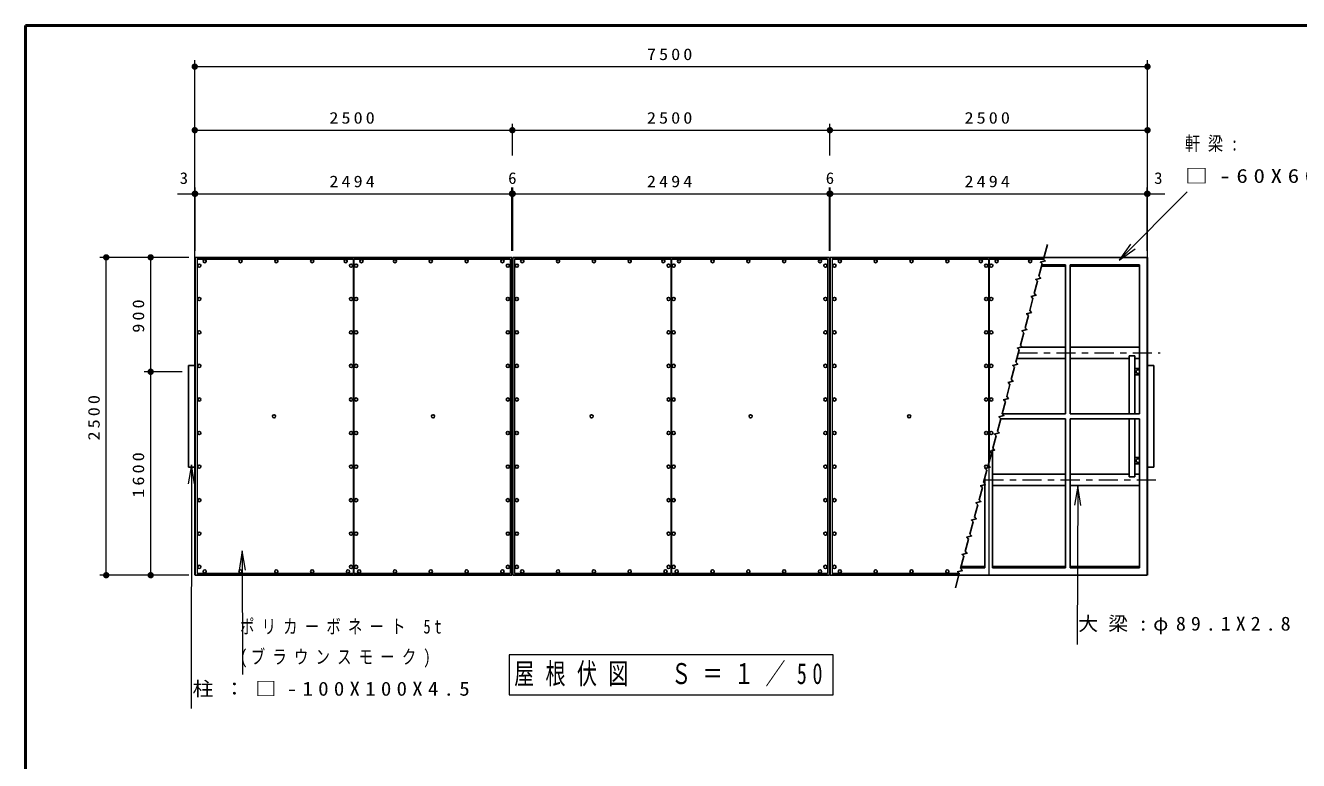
# Model space of a CAD drawing. Units: millimetres on the paper, scale 1:50. Extents: x -365 to 12, y -38 to 257.
# Drawn here: x -365 to -164.6, y 141.4 to 257 of the extents above; entities that cross this region are included whole.
import ezdxf
from ezdxf.enums import TextEntityAlignment as Align

# ---------------------------------------------------------------- set-up
doc = ezdxf.new("R2010")
doc.units = ezdxf.units.MM
doc.linetypes.add('USER2', pattern=[6, 3, -1, 1, -1])
doc.layers.add('LY_1', color=7, linetype='Continuous', lineweight=25)
doc.layers.add('LY_2', color=7, linetype='Continuous', lineweight=13)
doc.styles.add('ＭＳ ゴシック', font='')
doc.styles.get('ＭＳ ゴシック').set_extended_font_data('MS Gothic')

# ---------------------------------------------------------------- blocks, each defined once
blk = doc.blocks.new('open_arrow')
at = {"color": 0, "linetype": 'Continuous', "lineweight": -2}
blk.add_lwpolyline([(7.5, 1.25), (0, 0), (7.5, -1.25)], dxfattribs=at)
blk = doc.blocks.new('filled_dot')
at = {"color": 0, "linetype": 'Continuous', "lineweight": -2, "const_width": 1.25}
blk.add_lwpolyline([(-0.625, 0, 1), (0.625, 0, 1)], format="xyb", close=True, dxfattribs=at)

msp = doc.modelspace()

# ---------------------------------------------------------------- linework, layer by layer
at = {"layer": 'LY_1', "lineweight": 13}
for p, q in [((-338.345, 204.528), (-338.345, 251.528)), ((-188.345, 204.528), (-188.345, 251.528)), ((-338.345, 250.528), (-188.345, 250.528)), ((-338.345, 240.528), (-288.345, 240.528)), ((-288.345, 236.528), (-288.345, 241.528)), ((-288.345, 240.528), (-238.345, 240.528)), ((-238.345, 236.528), (-238.345, 241.528)), ((-238.345, 240.528), (-188.345, 240.528)), ((-341.061, 230.528), (-338.285, 230.528)), ((-338.285, 221.528), (-338.285, 231.528)), ((-338.285, 230.528), (-288.405, 230.528)), ((-288.405, 221.528), (-288.405, 231.528)), ((-288.405, 230.528), (-288.285, 230.528)), ((-288.285, 221.528), (-288.285, 231.528)), ((-288.285, 230.528), (-238.405, 230.528)), ((-238.405, 221.528), (-238.405, 231.528)), ((-238.405, 230.528), (-238.285, 230.528)), ((-238.285, 221.528), (-238.285, 231.528)), ((-238.285, 230.528), (-188.405, 230.528)), ((-192.784, 220.108), (-182.08, 230.812)), ((-188.405, 221.528), (-188.405, 231.528)), ((-188.405, 230.528), (-185.633, 230.528)), ((-339.285, 220.528), (-353.285, 220.528)), ((-352.285, 170.528), (-352.285, 220.528)), ((-345.285, 202.528), (-345.285, 220.528)), ((-337.985, 220.259), (-337.985, 170.796)), ((-313.395, 220.259), (-313.395, 170.796)), ((-313.295, 220.259), (-313.295, 170.796)), ((-288.705, 220.259), (-288.705, 170.796)), ((-287.985, 220.259), (-287.985, 170.796)), ((-263.395, 220.259), (-263.395, 170.796)), ((-263.295, 220.259), (-263.295, 170.796)), ((-238.705, 220.259), (-238.705, 170.796)), ((-237.985, 220.259), (-237.985, 170.796)), ((-213.395, 220.259), (-213.395, 187.877)), ((-213.295, 220.259), (-213.295, 188.25)), ((-340.345, 202.528), (-346.285, 202.528)), ((-345.285, 170.528), (-345.285, 202.528)), ((-338.875, 187.904), (-338.909, 149.555)), ((-199.334, 184.519), (-199.42, 159.617)), ((-330.867, 174.346), (-330.839, 154.896)), ((-339.285, 170.528), (-353.285, 170.528)), ((-237.845, 158.011), (-288.845, 158.011)), ((-288.845, 158.011), (-288.845, 151.711)), ((-237.845, 151.711), (-237.845, 158.011)), ((-288.845, 151.711), (-237.845, 151.711))]:
    msp.add_line(p, q, dxfattribs=at)
at = {"layer": 'LY_1'}
for p, q in [((-338.345, 220.528), (-338.345, 170.528)), ((-338.285, 220.528), (-338.285, 170.528)), ((-288.405, 220.528), (-338.285, 220.528)), ((-288.405, 220.528), (-288.405, 170.528)), ((-288.345, 220.528), (-288.345, 170.528)), ((-288.285, 220.528), (-288.285, 170.528)), ((-238.405, 220.528), (-288.285, 220.528)), ((-238.405, 220.528), (-238.405, 170.528)), ((-238.285, 220.528), (-238.285, 170.528)), ((-238.285, 220.528), (-188.405, 220.528)), ((-188.405, 220.528), (-188.405, 170.528)), ((-188.345, 220.528), (-188.345, 170.528)), ((-337.985, 220.259), (-313.395, 220.259)), ((-288.705, 220.259), (-313.295, 220.259)), ((-287.985, 220.259), (-263.395, 220.259)), ((-238.705, 220.259), (-263.295, 220.259)), ((-237.985, 220.259), (-213.395, 220.259)), ((-213.295, 220.259), (-204.718, 220.259)), ((-201.255, 219.342), (-201.255, 195.908)), ((-200.495, 219.342), (-200.495, 195.908)), ((-211.447, 195.148), (-201.255, 195.148)), ((-211.243, 195.908), (-201.255, 195.908)), ((-201.255, 195.148), (-201.255, 171.714)), ((-200.495, 195.908), (-189.605, 195.908)), ((-200.495, 195.148), (-200.495, 171.714)), ((-200.495, 195.148), (-189.605, 195.148)), ((-288.405, 170.528), (-338.285, 170.528)), ((-337.985, 170.796), (-313.395, 170.796)), ((-288.705, 170.796), (-313.295, 170.796)), ((-238.405, 170.528), (-288.285, 170.528)), ((-287.985, 170.796), (-263.395, 170.796)), ((-238.705, 170.796), (-263.295, 170.796)), ((-238.285, 170.528), (-188.405, 170.528)), ((-237.985, 170.796), (-217.972, 170.796))]:
    msp.add_line(p, q, dxfattribs=at)
at = {"layer": 'LY_1', "color": 1}
for p, q in [((-201.255, 219.155), (-205.014, 219.155)), ((-201.255, 219.342), (-204.964, 219.342)), ((-189.605, 219.342), (-200.495, 219.342)), ((-189.605, 219.155), (-200.495, 219.155)), ((-189.605, 219.342), (-189.605, 195.908)), ((-208.904, 204.637), (-201.255, 204.637)), ((-208.427, 206.419), (-201.255, 206.419)), ((-200.495, 206.419), (-189.605, 206.419)), ((-200.495, 204.637), (-191.245, 204.637)), ((-191.245, 205.047), (-190.345, 205.047)), ((-191.245, 205.047), (-191.245, 195.908)), ((-190.345, 205.047), (-190.345, 195.908)), ((-190.345, 204.637), (-189.605, 204.637)), ((-190.345, 203.028), (-189.605, 203.028)), ((-190.345, 202.028), (-189.605, 202.028)), ((-191.245, 195.148), (-191.245, 186.009)), ((-190.345, 195.148), (-190.345, 186.009)), ((-189.605, 195.148), (-189.605, 171.714)), ((-212.745, 190.303), (-212.745, 171.714)), ((-190.345, 189.028), (-189.605, 189.028)), ((-212.745, 186.419), (-201.255, 186.419)), ((-200.495, 186.419), (-191.245, 186.419)), ((-190.345, 188.028), (-189.605, 188.028)), ((-190.345, 186.419), (-189.605, 186.419)), ((-213.945, 185.825), (-213.945, 171.714)), ((-212.745, 184.637), (-201.255, 184.637)), ((-200.495, 184.637), (-189.605, 184.637)), ((-191.245, 186.009), (-190.345, 186.009)), ((-217.726, 171.714), (-213.945, 171.714)), ((-217.676, 171.901), (-213.945, 171.901)), ((-201.255, 171.901), (-212.745, 171.901)), ((-201.255, 171.714), (-212.745, 171.714)), ((-189.605, 171.901), (-200.495, 171.901)), ((-189.605, 171.714), (-200.495, 171.714))]:
    msp.add_line(p, q, dxfattribs=at)
at = {"layer": 'LY_1', "color": 1, "linetype": 'USER2', "lineweight": 13}
for p, q in [((-208.666, 205.528), (-186.345, 205.528)), ((-214.025, 185.528), (-186.345, 185.528))]:
    msp.add_line(p, q, dxfattribs=at)
at = {"layer": 'LY_1', "color": 3}
for p, q in [((-339.345, 203.528), (-339.345, 187.528)), ((-339.345, 203.528), (-338.345, 203.528)), ((-187.345, 203.528), (-188.345, 203.528)), ((-187.345, 203.528), (-187.345, 187.528)), ((-339.345, 187.528), (-338.345, 187.528)), ((-187.345, 187.528), (-188.345, 187.528))]:
    msp.add_line(p, q, dxfattribs=at)
at = {"layer": 'LY_1', "color": 1, "lineweight": 13}
msp.add_line((-213.345, 188.064), (-213.345, 170.528), dxfattribs=at)
at = {"layer": 'LY_1'}
msp.add_lwpolyline([(-218.58, 168.528), (-217.971, 170.8), (-218.254, 171.083), (-217.481, 171.29), (-217.764, 171.573), (-217.246, 173.505), (-217.529, 173.788), (-216.756, 173.995), (-217.039, 174.277), (-216.521, 176.209), (-216.804, 176.492), (-216.032, 176.699), (-216.314, 176.982), (-215.797, 178.914), (-216.08, 179.197), (-215.307, 179.404), (-215.59, 179.687), (-215.072, 181.619), (-215.355, 181.901), (-214.582, 182.108), (-214.865, 182.391), (-214.347, 184.323), (-214.63, 184.606), (-213.857, 184.813), (-214.14, 185.096), (-213.623, 187.028), (-213.906, 187.311), (-213.133, 187.518), (-213.416, 187.8), (-212.898, 189.732), (-213.181, 190.015), (-212.408, 190.222), (-212.691, 190.505), (-212.173, 192.437), (-212.456, 192.72), (-211.683, 192.927), (-211.966, 193.21), (-211.449, 195.141), (-211.731, 195.424), (-210.959, 195.631), (-211.242, 195.914), (-210.724, 197.846), (-211.007, 198.129), (-210.234, 198.336), (-210.517, 198.619), (-209.999, 200.551), (-210.282, 200.834), (-209.509, 201.041), (-209.792, 201.323), (-209.275, 203.255), (-209.557, 203.538), (-208.785, 203.745), (-209.067, 204.028), (-208.55, 205.96), (-208.833, 206.243), (-208.06, 206.45), (-208.343, 206.733), (-207.825, 208.664), (-208.108, 208.947), (-207.335, 209.154), (-207.618, 209.437), (-207.1, 211.369), (-207.383, 211.652), (-206.611, 211.859), (-206.893, 212.142), (-206.376, 214.074), (-206.659, 214.356), (-205.886, 214.564), (-206.169, 214.846), (-205.651, 216.778), (-205.934, 217.061), (-205.161, 217.268), (-205.444, 217.551), (-204.926, 219.483), (-205.209, 219.766), (-204.436, 219.973), (-204.719, 220.256), (-204.11, 222.528)], dxfattribs=at)
for centre in [(-325.865, 195.528), (-300.825, 195.528), (-275.865, 195.528), (-250.825, 195.528), (-225.865, 195.528)]:
    msp.add_circle(centre, 0.25, dxfattribs=at)
at = {"layer": 'LY_1', "color": 1}
for centre, start, end in [((-189.845, 202.528), 36.87223, 323.12773), ((-189.845, 188.528), 36.87217, 323.12767)]:
    msp.add_arc(centre, 0.3, start, end, dxfattribs=at)
at = {"layer": 'LY_1'}
for centre, major_axis, ratio in [((-337.635, 219.22), (0.25, 0), 0.989116), ((-336.785, 219.933), (-0.25, 0), 0.988393), ((-331.145, 219.933), (-0.25, 0), 0.988464), ((-325.505, 219.933), (-0.25, 0), 0.988464), ((-319.865, 219.933), (-0.25, 0), 0.988448), ((-314.585, 219.933), (-0.25, 0), 0.988377), ((-313.745, 219.22), (-0.25, 0), 0.989132), ((-312.945, 219.22), (0.25, 0), 0.989132), ((-312.105, 219.933), (0.25, 0), 0.988393), ((-306.825, 219.933), (0.25, 0), 0.988464), ((-301.185, 219.933), (0.25, 0), 0.988456), ((-295.545, 219.933), (0.25, 0), 0.988456), ((-289.905, 219.933), (0.25, 0), 0.988381), ((-289.055, 219.22), (-0.25, 0), 0.989124), ((-287.635, 219.22), (0.25, 0), 0.989116), ((-286.785, 219.933), (-0.25, 0), 0.988393), ((-281.145, 219.933), (-0.25, 0), 0.988464), ((-275.505, 219.933), (-0.25, 0), 0.988464), ((-269.865, 219.933), (-0.25, 0), 0.988448), ((-264.585, 219.933), (-0.25, 0), 0.988377), ((-263.745, 219.22), (-0.25, 0), 0.989132), ((-262.945, 219.22), (0.25, 0), 0.989132), ((-262.105, 219.933), (0.25, 0), 0.988393), ((-256.825, 219.933), (0.25, 0), 0.988464), ((-251.185, 219.933), (0.25, 0), 0.988456), ((-245.545, 219.933), (0.25, 0), 0.988456), ((-239.905, 219.933), (0.25, 0), 0.988381), ((-239.055, 219.22), (-0.25, 0), 0.989124), ((-237.635, 219.22), (0.25, 0), 0.989124), ((-236.785, 219.933), (-0.25, 0), 0.988393), ((-231.145, 219.933), (-0.25, 0), 0.988456), ((-225.505, 219.933), (-0.25, 0), 0.988456), ((-219.865, 219.933), (-0.25, 0), 0.988456), ((-214.585, 219.933), (-0.25, 0), 0.988393), ((-213.745, 219.22), (-0.25, 0), 0.989124), ((-212.945, 219.22), (0.25, 0), 0.989128), ((-212.105, 219.933), (0.25, 0), 0.988389), ((-206.825, 219.933), (0.25, 0), 0.988456), ((-337.635, 213.981), (0.25, 0), 0.9934), ((-313.745, 213.981), (-0.25, 0), 0.993416), ((-312.945, 213.981), (0.25, 0), 0.993416), ((-289.055, 213.981), (-0.25, 0), 0.993408), ((-287.635, 213.981), (0.25, 0), 0.9934), ((-263.745, 213.981), (-0.25, 0), 0.993416), ((-262.945, 213.981), (0.25, 0), 0.993416), ((-239.055, 213.981), (-0.25, 0), 0.993408), ((-237.635, 213.981), (0.25, 0), 0.993408), ((-213.745, 213.981), (-0.25, 0), 0.993408), ((-212.945, 213.981), (0.25, 0), 0.993412), ((-337.635, 208.723), (-0.25, 0), 0.996624), ((-313.745, 208.723), (0.25, 0), 0.99664), ((-312.945, 208.723), (-0.25, 0), 0.99664), ((-289.055, 208.723), (0.25, 0), 0.996632), ((-287.635, 208.723), (-0.25, 0), 0.996624), ((-263.745, 208.723), (0.25, 0), 0.99664), ((-262.945, 208.723), (-0.25, 0), 0.99664), ((-239.055, 208.723), (0.25, 0), 0.996632), ((-237.635, 208.723), (-0.25, 0), 0.996632), ((-213.745, 208.723), (0.25, 0), 0.996632), ((-212.945, 208.723), (-0.25, 0), 0.996636), ((-337.635, 203.451), (0.25, 0), 0.998784), ((-313.745, 203.451), (-0.25, 0), 0.9988), ((-312.945, 203.451), (0.25, 0), 0.9988), ((-289.055, 203.451), (-0.25, 0), 0.998792), ((-287.635, 203.451), (0.25, 0), 0.998784), ((-263.745, 203.451), (-0.25, 0), 0.9988), ((-262.945, 203.451), (0.25, 0), 0.9988), ((-239.055, 203.451), (-0.25, 0), 0.998792), ((-237.635, 203.451), (0.25, 0), 0.998792), ((-213.745, 203.451), (-0.25, 0), 0.998792), ((-212.945, 203.451), (0.25, 0), 0.998796), ((-337.635, 198.17), (0.25, 0), 0.99988), ((-313.745, 198.17), (-0.25, 0), 0.999896), ((-312.945, 198.17), (0.25, 0), 0.999896), ((-289.055, 198.17), (-0.25, 0), 0.999888), ((-287.635, 198.17), (0.25, 0), 0.99988), ((-263.745, 198.17), (-0.25, 0), 0.999896), ((-262.945, 198.17), (0.25, 0), 0.999896), ((-239.055, 198.17), (-0.25, 0), 0.999888), ((-237.635, 198.17), (0.25, 0), 0.999888), ((-213.745, 198.17), (-0.25, 0), 0.999888), ((-212.945, 198.17), (0.25, 0), 0.999892), ((-337.635, 192.886), (0.25, 0), 0.99988), ((-313.745, 192.886), (-0.25, 0), 0.999896), ((-312.945, 192.886), (0.25, 0), 0.999896), ((-289.055, 192.886), (-0.25, 0), 0.999888), ((-287.635, 192.886), (0.25, 0), 0.99988), ((-263.745, 192.886), (-0.25, 0), 0.999896), ((-262.945, 192.886), (0.25, 0), 0.999896), ((-239.055, 192.886), (-0.25, 0), 0.999888), ((-237.635, 192.886), (0.25, 0), 0.999888), ((-213.745, 192.886), (-0.25, 0), 0.999888), ((-212.945, 192.886), (0.25, 0), 0.999892), ((-337.635, 187.605), (0.25, 0), 0.998784), ((-313.745, 187.605), (-0.25, 0), 0.9988), ((-312.945, 187.605), (0.25, 0), 0.9988), ((-289.055, 187.605), (-0.25, 0), 0.998792), ((-287.635, 187.605), (0.25, 0), 0.998784), ((-263.745, 187.605), (-0.25, 0), 0.9988), ((-262.945, 187.605), (0.25, 0), 0.9988), ((-239.055, 187.605), (-0.25, 0), 0.998792), ((-237.635, 187.605), (0.25, 0), 0.998792), ((-213.745, 187.605), (-0.25, 0), 0.998792), ((-337.635, 182.332), (-0.25, 0), 0.99662), ((-313.745, 182.332), (0.25, 0), 0.996636), ((-312.945, 182.332), (-0.25, 0), 0.996636), ((-289.055, 182.332), (0.25, 0), 0.996628), ((-287.635, 182.332), (-0.25, 0), 0.99662), ((-263.745, 182.332), (0.25, 0), 0.996636), ((-262.945, 182.332), (-0.25, 0), 0.996636), ((-239.055, 182.332), (0.25, 0), 0.996628), ((-237.635, 182.332), (-0.25, 0), 0.996628), ((-337.635, 177.074), (0.25, 0), 0.9934), ((-313.745, 177.074), (-0.25, 0), 0.993416), ((-312.945, 177.074), (0.25, 0), 0.993416), ((-289.055, 177.074), (-0.25, 0), 0.993408), ((-287.635, 177.074), (0.25, 0), 0.9934), ((-263.745, 177.074), (-0.25, 0), 0.993416), ((-262.945, 177.074), (0.25, 0), 0.993416), ((-239.055, 177.074), (-0.25, 0), 0.993408), ((-237.635, 177.074), (0.25, 0), 0.993408), ((-337.635, 171.836), (0.25, 0), 0.989112), ((-336.785, 171.123), (-0.25, 0), 0.988397), ((-331.145, 171.123), (-0.25, 0), 0.988472), ((-325.505, 171.123), (-0.25, 0), 0.988472), ((-319.865, 171.123), (-0.25, 0), 0.988456), ((-314.225, 171.123), (-0.25, 0), 0.988456), ((-313.745, 171.836), (-0.25, 0), 0.989128), ((-312.945, 171.836), (0.25, 0), 0.989128), ((-312.465, 171.123), (0.25, 0), 0.988472), ((-306.825, 171.123), (0.25, 0), 0.988472), ((-301.185, 171.123), (0.25, 0), 0.988464), ((-295.545, 171.123), (0.25, 0), 0.988464), ((-289.905, 171.123), (0.25, 0), 0.988389), ((-289.055, 171.836), (-0.25, 0), 0.98912), ((-287.635, 171.836), (0.25, 0), 0.989112), ((-286.785, 171.123), (-0.25, 0), 0.988397), ((-281.145, 171.123), (-0.25, 0), 0.988472), ((-275.505, 171.123), (-0.25, 0), 0.988472), ((-269.865, 171.123), (-0.25, 0), 0.988456), ((-264.225, 171.123), (-0.25, 0), 0.988456), ((-263.745, 171.836), (-0.25, 0), 0.989128), ((-262.945, 171.836), (0.25, 0), 0.989128), ((-262.465, 171.123), (0.25, 0), 0.988472), ((-256.825, 171.123), (0.25, 0), 0.988472), ((-251.185, 171.123), (0.25, 0), 0.988464), ((-245.545, 171.123), (0.25, 0), 0.988464), ((-239.905, 171.123), (0.25, 0), 0.988389), ((-239.055, 171.836), (-0.25, 0), 0.98912), ((-237.635, 171.836), (0.25, 0), 0.98912), ((-236.785, 171.123), (-0.25, 0), 0.988397), ((-231.145, 171.123), (-0.25, 0), 0.988464), ((-225.505, 171.123), (-0.25, 0), 0.988464), ((-219.865, 171.123), (-0.25, 0), 0.988464)]:
    msp.add_ellipse(centre, major_axis=major_axis, ratio=ratio, dxfattribs=at)
at = {"layer": 'LY_2', "lineweight": 50}
for p, q in [((0, 257), (-365, 257)), ((-365, 257), (-365, 0))]:
    msp.add_line(p, q, dxfattribs=at)

# ---------------------------------------------------------------- block references
at = {"layer": 'LY_1', "lineweight": 13, "xscale": 0.4, "yscale": 0.4}
for p in [(-338.345, 250.528), (-338.345, 240.528), (-288.345, 240.528), (-338.345, 230.528)]:
    msp.add_blockref('filled_dot', p, dxfattribs=at)
for name, p, rotation in [('filled_dot', (-188.345, 250.528), 180), ('filled_dot', (-288.345, 240.528), 180), ('filled_dot', (-238.345, 240.528), 180), ('filled_dot', (-188.345, 240.528), 180), ('filled_dot', (-338.285, 230.528), 180), ('filled_dot', (-288.405, 230.528), 180), ('filled_dot', (-288.285, 230.528), 180), ('filled_dot', (-238.405, 230.528), 180), ('filled_dot', (-238.285, 230.528), 180), ('filled_dot', (-188.405, 230.528), 180), ('filled_dot', (-188.345, 230.528), 180), ('open_arrow', (-192.784, 220.108), 45), ('filled_dot', (-352.285, 220.528), 270), ('filled_dot', (-345.285, 220.528), 270), ('filled_dot', (-345.285, 202.528), 90), ('open_arrow', (-338.875, 187.904), 269.9), ('open_arrow', (-199.334, 184.519), 269.8), ('open_arrow', (-330.867, 174.346), 270.1), ('filled_dot', (-352.285, 170.528), 90), ('filled_dot', (-345.285, 170.528), 90)]:
    msp.add_blockref(name, p, dxfattribs=dict(at, rotation=rotation))

# ---------------------------------------------------------------- texts
at = {"layer": 'LY_1', "style": 'ＭＳ ゴシック', "width": 1.05}
for s, p in [('3', (-340.061, 231.528)), ('6', (-288.345, 231.528)), ('6', (-238.345, 231.528)), ('3', (-186.633, 231.528))]:
    msp.add_text(s, height=1.833, dxfattribs=at).set_placement(p, align=Align.BOTTOM_CENTER)
at = {"layer": 'LY_1', "style": 'ＭＳ ゴシック'}
for s, insert, char_height, attachment_point in [('\\T1.33;\\W1.15;7500', (-263.345, 251.528), 1.833, 8), ('\\T1.33;\\W1.15;2500', (-313.345, 241.528), 1.833, 8), ('\\T1.33;\\W1.15;2500', (-263.345, 241.528), 1.833, 8), ('\\T1.33;\\W1.15;2500', (-213.345, 241.528), 1.833, 8), ('\\T1.5;\\W0.8;軒梁:', (-182.436, 238.312), 2.199, 4), ('\\T1.5;\\W1.2;□-60X60X3.2', (-182.436, 233.312), 2.199, 4), ('\\T1.33;\\W1.15;2494', (-313.345, 231.528), 1.833, 8), ('\\T1.33;\\W1.15;2494', (-263.345, 231.528), 1.833, 8), ('\\T1.33;\\W1.15;2494', (-213.345, 231.528), 1.833, 8), ('\\T1.51;\\W0.75;ポリカーボネート\\~5t', (-331.202, 162.396), 2.199, 4), ('\\T1.5;\\W1.05;大梁:φ89.1X2.8', (-199.26, 162.617), 2.199, 4), ('\\T1.51;\\W0.75;(ブラウンスモーク)', (-331.202, 157.396), 2.199, 4), ('\\T1.57;\\W0.7;屋根伏図\u3000Ｓ＝１／50', (-263.345, 154.861), 3.299, 5), ('\\T1.5;\\W1.1;柱：□-100X100X4.5', (-338.701, 152.555), 2.199, 4)]:
    msp.add_mtext(s, dxfattribs=dict(at, insert=insert, char_height=char_height, attachment_point=attachment_point))
at = {"layer": 'LY_1', "char_height": 1.833, "attachment_point": 8, "rotation": 90, "style": 'ＭＳ ゴシック'}
for s, insert in [('\\T1.33;\\W1.15;900', (-346.285, 211.528)), ('\\T1.33;\\W1.15;2500', (-353.285, 195.528)), ('\\T1.33;\\W1.15;1600', (-346.285, 186.528))]:
    msp.add_mtext(s, dxfattribs=dict(at, insert=insert))

doc.saveas('drawing.dxf')
